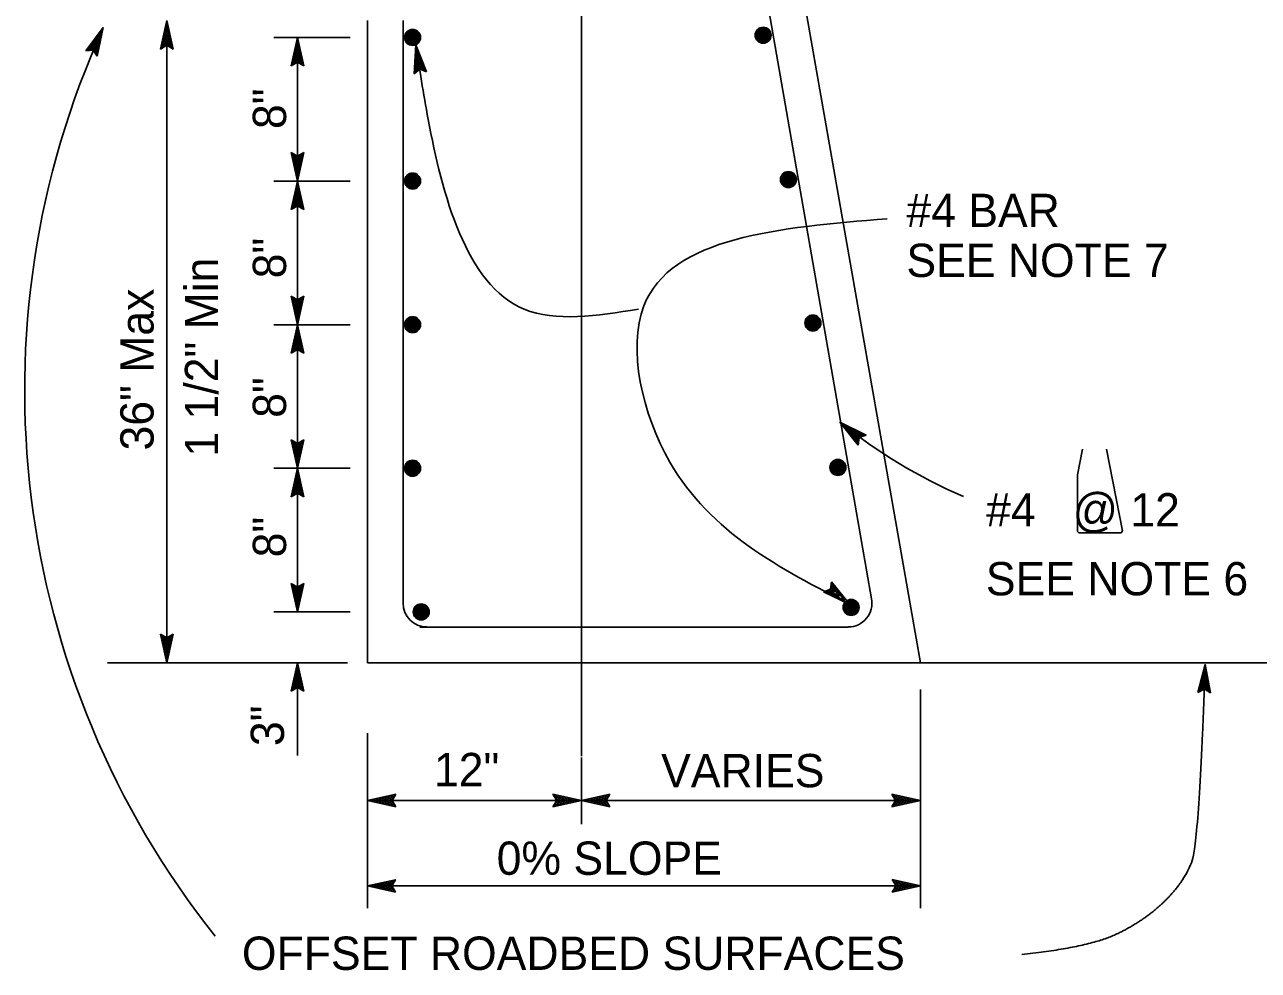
# Model space of a CAD drawing. Extents: x -894 to 866, y -476 to 714.
# Drawn here: x -442.1 to -182.8, y -254.4 to -55.6 of the extents above; entities that cross this region are included whole.
import ezdxf

# ---------------------------------------------------------------- set-up
doc = ezdxf.new("R2010")
doc.units = 0
for name, color, linetype in [('56 Stage 3 Anno', 7, 'Continuous'), ('57 Undefined', 7, 'Continuous'), ('60 Nongeo Data', 7, 'Continuous')]:
    doc.layers.add(name, color=color, linetype=linetype)

msp = doc.modelspace()

# ---------------------------------------------------------------- linework, layer by layer
at = {"layer": '56 Stage 3 Anno'}
for p, q in [((-429.29, -61.08), (-425.59, -56.17)), ((-425.59, -56.17), (-426.86, -62.18)), ((-425.59, -56.17), (-425.59, -56.17)), ((-413.56, -60.7), (-412.22, -54.7)), ((-413.21, -60.48), (-412.22, -56.08)), ((-412.22, -189.7), (-412.22, -54.7)), ((-412.22, -54.7), (-410.89, -60.7)), ((-412.22, -56.09), (-411.25, -60.46)), ((-428.88, -61.03), (-426.16, -57.43)), ((-428.45, -60.96), (-426.73, -58.69)), ((-426.73, -58.69), (-427.33, -61.52)), ((-426.16, -57.44), (-427.09, -61.82)), ((-412.85, -60.25), (-412.23, -57.46)), ((-412.5, -60.07), (-412.23, -58.84)), ((-412.23, -57.46), (-411.6, -60.28)), ((-412.23, -58.84), (-411.96, -60.05)), ((-373.71, -58.25), (-389.76, -58.25)), ((-386.12, -64.25), (-384.78, -58.25)), ((-385.76, -64.04), (-384.78, -59.63)), ((-384.78, -58.25), (-384.78, -88.45)), ((-384.78, -58.25), (-384.78, -58.25)), ((-384.78, -58.25), (-383.45, -64.25)), ((-384.78, -59.64), (-383.81, -64.02)), ((-427.74, -60.91), (-429.29, -61.08)), ((-429.29, -61.08), (-429.29, -61.08)), ((-428.06, -60.95), (-427.3, -59.94)), ((-426.86, -62.18), (-427.74, -60.91)), ((-427.3, -59.94), (-427.56, -61.15)), ((-426.86, -62.18), (-426.86, -62.18)), ((-412.22, -59.9), (-413.56, -60.7)), ((-413.56, -60.7), (-413.56, -60.7)), ((-410.89, -60.7), (-412.22, -59.9)), ((-410.89, -60.7), (-410.89, -60.7)), ((-385.4, -63.8), (-384.78, -61.02)), ((-384.78, -61.02), (-384.16, -63.84)), ((-360.27, -65.93), (-359.9, -59.79)), ((-359.95, -65.65), (-359.68, -61.15)), ((-359.9, -59.79), (-359.9, -59.79)), ((-359.9, -59.79), (-357.63, -65.5)), ((-359.67, -61.16), (-358.02, -65.33)), ((-384.78, -63.45), (-386.12, -64.25)), ((-386.12, -64.25), (-386.12, -64.25)), ((-385.06, -63.63), (-384.78, -62.4)), ((-384.78, -62.4), (-384.51, -63.61)), ((-383.45, -64.25), (-384.78, -63.45)), ((-383.45, -64.25), (-383.45, -64.25)), ((-359.63, -65.37), (-359.46, -62.52)), ((-359.46, -62.52), (-358.39, -65.21)), ((-359.32, -65.14), (-359.24, -63.88)), ((-359.24, -63.88), (-358.79, -65.03)), ((-359.07, -64.92), (-360.27, -65.93)), ((-360.27, -65.93), (-360.27, -65.93)), ((-357.63, -65.5), (-359.07, -64.92)), ((-357.63, -65.5), (-357.63, -65.5)), ((-384.78, -88.45), (-386.11, -82.45)), ((-386.11, -82.45), (-386.11, -82.45)), ((-386.11, -82.45), (-384.78, -83.25)), ((-384.78, -87.05), (-385.75, -82.68)), ((-384.78, -85.68), (-385.4, -82.86)), ((-384.78, -83.25), (-383.44, -82.45)), ((-383.44, -82.45), (-384.78, -88.45)), ((-383.8, -82.66), (-384.78, -87.07)), ((-384.15, -82.9), (-384.78, -85.68)), ((-383.44, -82.45), (-383.44, -82.45)), ((-384.78, -84.3), (-385.04, -83.09)), ((-384.5, -83.07), (-384.78, -84.3)), ((-373.71, -88.45), (-389.76, -88.45)), ((-386.12, -94.45), (-384.78, -88.45)), ((-385.76, -94.23), (-384.78, -89.83)), ((-384.78, -88.45), (-384.78, -118.64)), ((-384.78, -88.45), (-384.78, -88.45)), ((-384.78, -88.45), (-384.78, -88.45)), ((-384.78, -88.45), (-383.45, -94.45)), ((-384.78, -89.84), (-383.81, -94.21)), ((-385.4, -94), (-384.78, -91.21)), ((-385.06, -93.82), (-384.78, -92.59)), ((-384.78, -91.21), (-384.16, -94.03)), ((-384.78, -92.59), (-384.51, -93.8)), ((-384.78, -93.65), (-386.12, -94.45)), ((-386.12, -94.45), (-386.12, -94.45)), ((-383.45, -94.45), (-384.78, -93.65)), ((-383.45, -94.45), (-383.45, -94.45)), ((-384.78, -118.64), (-386.11, -112.64)), ((-386.11, -112.64), (-386.11, -112.64)), ((-386.11, -112.64), (-384.78, -113.44)), ((-384.78, -117.25), (-385.75, -112.87)), ((-384.78, -115.88), (-385.4, -113.05)), ((-384.78, -114.49), (-385.04, -113.29)), ((-384.78, -113.44), (-383.44, -112.64)), ((-383.44, -112.64), (-384.78, -118.64)), ((-383.8, -112.85), (-384.78, -117.26)), ((-384.15, -113.09), (-384.78, -115.88)), ((-384.5, -113.26), (-384.78, -114.49)), ((-383.44, -112.64), (-383.44, -112.64)), ((-373.71, -118.64), (-389.76, -118.64)), ((-386.12, -124.64), (-384.78, -118.64)), ((-384.78, -118.64), (-384.78, -148.83)), ((-384.78, -118.64), (-384.78, -118.64)), ((-384.78, -118.64), (-384.78, -118.64)), ((-384.78, -118.64), (-383.45, -124.64)), ((-385.76, -124.42), (-384.78, -120.02)), ((-385.4, -124.19), (-384.78, -121.4)), ((-384.78, -120.03), (-383.81, -124.4)), ((-384.78, -121.4), (-384.16, -124.23)), ((-384.78, -123.84), (-386.12, -124.64)), ((-385.06, -124.01), (-384.78, -122.78)), ((-384.78, -122.78), (-384.51, -123.99)), ((-383.45, -124.64), (-384.78, -123.84)), ((-386.12, -124.64), (-386.12, -124.64)), ((-383.45, -124.64), (-383.45, -124.64)), ((-266.89, -143.94), (-270.74, -139.15)), ((-270.74, -139.15), (-270.74, -139.15)), ((-270.74, -139.15), (-265.22, -141.85)), ((-266.84, -143.53), (-269.66, -140.01)), ((-269.65, -140.01), (-265.63, -141.99)), ((-266.79, -143.1), (-268.58, -140.87)), ((-268.58, -140.87), (-265.98, -142.15)), ((-266.72, -142.72), (-267.5, -141.74)), ((-267.5, -141.74), (-266.39, -142.28)), ((-266.68, -142.39), (-266.89, -143.94)), ((-265.22, -141.85), (-266.68, -142.39)), ((-265.22, -141.85), (-265.22, -141.85)), ((-384.78, -148.83), (-386.11, -142.83)), ((-386.11, -142.83), (-386.11, -142.83)), ((-386.11, -142.83), (-384.78, -143.63)), ((-384.78, -147.44), (-385.75, -143.07)), ((-384.78, -146.07), (-385.4, -143.24)), ((-384.78, -144.69), (-385.04, -143.48)), ((-384.78, -143.63), (-383.44, -142.83)), ((-383.44, -142.83), (-384.78, -148.83)), ((-383.8, -143.05), (-384.78, -147.45)), ((-384.15, -143.28), (-384.78, -146.07)), ((-384.5, -143.46), (-384.78, -144.69)), ((-383.44, -142.83), (-383.44, -142.83)), ((-266.89, -143.94), (-266.89, -143.94)), ((-373.71, -148.83), (-389.76, -148.83)), ((-386.12, -154.83), (-384.78, -148.83)), ((-385.76, -154.61), (-384.78, -150.21)), ((-384.78, -148.83), (-384.78, -179.02)), ((-384.78, -148.83), (-384.78, -148.83)), ((-384.78, -148.83), (-384.78, -148.83)), ((-384.78, -148.83), (-383.45, -154.83)), ((-384.78, -150.22), (-383.81, -154.6)), ((-385.4, -154.38), (-384.78, -151.59)), ((-385.06, -154.2), (-384.78, -152.98)), ((-384.78, -151.59), (-384.16, -154.42)), ((-384.78, -152.98), (-384.51, -154.18)), ((-384.78, -154.03), (-386.12, -154.83)), ((-386.12, -154.83), (-386.12, -154.83)), ((-383.45, -154.83), (-384.78, -154.03)), ((-383.45, -154.83), (-383.45, -154.83)), ((-384.78, -179.02), (-386.11, -173.02)), ((-386.11, -173.02), (-386.11, -173.02)), ((-386.11, -173.02), (-384.78, -173.82)), ((-384.78, -177.63), (-385.75, -173.26)), ((-384.78, -176.26), (-385.4, -173.44)), ((-384.78, -174.88), (-385.04, -173.67)), ((-384.78, -173.82), (-383.44, -173.02)), ((-383.44, -173.02), (-384.78, -179.02)), ((-383.8, -173.24), (-384.78, -177.64)), ((-384.15, -173.47), (-384.78, -176.26)), ((-384.5, -173.65), (-384.78, -174.88)), ((-383.44, -173.02), (-383.44, -173.02)), ((-272.71, -174.23), (-272.51, -172.68)), ((-272.6, -173.53), (-270.8, -175.74)), ((-272.56, -173.1), (-269.71, -176.6)), ((-272.51, -172.68), (-272.51, -172.68)), ((-272.51, -172.68), (-268.63, -177.46)), ((-274.16, -174.78), (-272.71, -174.23)), ((-268.63, -177.46), (-274.16, -174.78)), ((-274.16, -174.78), (-274.16, -174.78)), ((-269.72, -176.6), (-273.75, -174.64)), ((-270.8, -175.74), (-273.4, -174.48)), ((-271.88, -174.88), (-272.99, -174.34)), ((-272.67, -173.91), (-271.88, -174.88)), ((-268.63, -177.46), (-268.63, -177.46)), ((-373.71, -179.02), (-389.76, -179.02)), ((-384.78, -179.02), (-384.78, -179.02)), ((-412.22, -189.7), (-413.55, -183.7)), ((-413.55, -183.7), (-413.55, -183.7)), ((-413.55, -183.7), (-412.22, -184.5)), ((-412.23, -188.3), (-413.19, -183.93)), ((-412.22, -186.93), (-412.85, -184.11)), ((-412.22, -184.5), (-410.88, -183.7)), ((-410.88, -183.7), (-412.22, -189.7)), ((-411.24, -183.91), (-412.22, -188.32)), ((-410.88, -183.7), (-410.88, -183.7)), ((-412.22, -185.55), (-412.49, -184.34)), ((-411.6, -184.15), (-412.22, -186.93)), ((-411.95, -184.32), (-412.22, -185.55)), ((-374.27, -189.7), (-424.72, -189.7)), ((-412.22, -189.7), (-412.22, -189.7)), ((-386.12, -195.7), (-384.78, -189.7)), ((-385.76, -195.48), (-384.78, -191.08)), ((-384.78, -189.7), (-384.78, -209.22)), ((-384.78, -189.7), (-384.78, -189.7)), ((-384.78, -189.7), (-383.45, -195.7)), ((-384.78, -191.09), (-383.81, -195.46)), ((-385.4, -195.25), (-384.78, -192.46)), ((-385.06, -195.07), (-384.78, -193.84)), ((-384.78, -192.46), (-384.16, -195.28)), ((-384.78, -193.84), (-384.51, -195.05)), ((-384.78, -194.9), (-386.12, -195.7)), ((-386.12, -195.7), (-386.12, -195.7)), ((-383.45, -195.7), (-384.78, -194.9)), ((-383.45, -195.7), (-383.45, -195.7)), ((-253.82, -195.3), (-253.82, -241.28)), ((-370.07, -204.5), (-370.07, -241.28)), ((-325.07, -209.61), (-325.07, -223.66)), ((-370.07, -218.66), (-364.07, -217.33)), ((-368.68, -218.66), (-364.3, -217.69)), ((-364.07, -217.33), (-364.87, -218.66)), ((-364.07, -217.33), (-364.07, -217.33)), ((-330.27, -218.66), (-331.07, -217.32)), ((-331.07, -217.32), (-331.07, -217.32)), ((-331.07, -217.32), (-325.07, -218.66)), ((-330.85, -217.68), (-326.45, -218.66)), ((-325.07, -218.66), (-319.07, -217.33)), ((-323.68, -218.66), (-319.3, -217.69)), ((-319.07, -217.33), (-319.87, -218.66)), ((-319.07, -217.33), (-319.07, -217.33)), ((-259.02, -218.66), (-259.82, -217.32)), ((-259.82, -217.32), (-259.82, -217.32)), ((-259.82, -217.32), (-253.82, -218.66)), ((-259.6, -217.68), (-255.2, -218.66)), ((-325.07, -218.66), (-370.07, -218.66)), ((-364.07, -220), (-370.07, -218.66)), ((-370.07, -218.66), (-370.07, -218.66)), ((-364.29, -219.64), (-368.69, -218.66)), ((-367.31, -218.66), (-364.48, -218.04)), ((-364.52, -219.28), (-367.31, -218.66)), ((-365.92, -218.66), (-364.72, -218.4)), ((-364.7, -218.94), (-365.92, -218.66)), ((-364.87, -218.66), (-364.07, -220)), ((-364.07, -220), (-364.07, -220)), ((-325.07, -218.66), (-331.07, -219.99)), ((-331.07, -219.99), (-330.27, -218.66)), ((-331.07, -219.99), (-331.07, -219.99)), ((-326.46, -218.66), (-330.83, -219.63)), ((-327.83, -218.66), (-330.66, -219.28)), ((-330.62, -218.04), (-327.83, -218.66)), ((-330.44, -218.38), (-329.21, -218.66)), ((-329.21, -218.66), (-330.42, -218.92)), ((-253.82, -218.66), (-325.07, -218.66)), ((-319.07, -220), (-325.07, -218.66)), ((-325.07, -218.66), (-325.07, -218.66)), ((-325.07, -218.66), (-325.07, -218.66)), ((-319.29, -219.64), (-323.69, -218.66)), ((-322.31, -218.66), (-319.48, -218.04)), ((-319.52, -219.28), (-322.31, -218.66)), ((-320.92, -218.66), (-319.72, -218.4)), ((-319.7, -218.94), (-320.92, -218.66)), ((-319.87, -218.66), (-319.07, -220)), ((-319.07, -220), (-319.07, -220)), ((-253.82, -218.66), (-259.82, -219.99)), ((-259.82, -219.99), (-259.02, -218.66)), ((-259.82, -219.99), (-259.82, -219.99)), ((-255.21, -218.66), (-259.58, -219.63)), ((-256.58, -218.66), (-259.41, -219.28)), ((-259.37, -218.04), (-256.58, -218.66)), ((-259.19, -218.38), (-257.96, -218.66)), ((-257.96, -218.66), (-259.17, -218.92)), ((-253.82, -218.66), (-253.82, -218.66)), ((-253.82, -236.62), (-370.07, -236.62))]:
    msp.add_line(p, q, dxfattribs=at)
for points in [[(-195.46, -195.93), (-193.93, -190.08), (-192.83, -196.03), (-193.17, -195.81), (-193.97, -191.45), (-195.1, -195.74), (-194.75, -195.54), (-194.03, -192.8), (-193.51, -195.58), (-193.86, -195.36), (-194.08, -194.16), (-194.39, -195.35), (-194.11, -195.19), (-192.83, -196.03), (-194.11, -195.19)], [(-364.16, -237.94), (-370.07, -236.62), (-364.16, -235.31), (-364.37, -235.66), (-368.7, -236.62), (-364.37, -237.59), (-364.58, -237.24), (-367.35, -236.62), (-364.58, -236.01), (-364.79, -236.36), (-365.99, -236.62), (-364.79, -236.89), (-364.95, -236.62), (-364.16, -235.31), (-364.95, -236.62)], [(-259.72, -235.3), (-253.82, -236.62), (-259.72, -237.93), (-259.51, -237.58), (-255.19, -236.63), (-259.52, -235.65), (-259.31, -236), (-256.54, -236.62), (-259.3, -237.23), (-259.09, -236.88), (-257.9, -236.62), (-259.1, -236.35), (-258.94, -236.62), (-259.72, -237.93), (-258.94, -236.62)]]:
    msp.add_lwpolyline(points, close=True, dxfattribs=at)
for centre, radius, start, end in [((-257.75, -132.47), 184.36, 155.5532, 218.4862), ((-199.74, -50.31), 113.73, 231.3685, 246.6818)]:
    msp.add_arc(centre, radius, start, end, dxfattribs=at)
for points in [[(-313.1, -115.4), (-337.1, -115.4), (-357.29, -75.49), (-359.9, -59.79)], [(-260.8, -96.37), (-311.94, -114.71), (-306.46, -147.57), (-268.63, -177.46)]]:
    msp.add_spline(points, degree=3, dxfattribs=at)
msp.add_open_spline([(-232.5, -251.03), (-218.2, -249.54), (-206.14, -243.58), (-197.95, -235.24), (-195.27, -226.89), (-193.93, -190.08)], degree=2, dxfattribs=at)
at = {"layer": '57 Undefined'}
for p, q in [((-219.76, -144.81), (-220.8, -150.19)), ((-214.67, -144.81), (-211.33, -161.99)), ((-220.82, -150.18), (-220.82, -161.96)), ((-213.63, -150.18), (-213.6, -150.22)), ((-220.47, -162.42), (-211.74, -162.42)), ((-325.63, -218.66), (-324.34, -218.66))]:
    msp.add_line(p, q, dxfattribs=at)
for centre, start, end in [((-220.34, -161.94), 180, 270), ((-211.83, -161.94), 270, 10.9929)]:
    msp.add_arc(centre, 0.48, start, end, dxfattribs=at)
at = {"layer": '60 Nongeo Data'}
for p, q in [((-325.07, 123.88), (-325.07, -209.35)), ((-300.73, 77.53), (-253.82, -189.7)), ((-295.41, 3.33), (-264.08, -176.24)), ((-370.07, -54.7), (-370.07, -189.7)), ((-362.56, -54.7), (-362.56, -177.43)), ((-359.03, -182.2), (-268.99, -182.2)), ((-370.07, -189.7), (-166.16, -189.7))]:
    msp.add_line(p, q, dxfattribs=at)
for centre, radius in [((-360.57, -58.25), 1.68), ((-360.57, -58.25), 1.55), ((-360.57, -58.25), 1.41), ((-360.57, -58.25), 1.28), ((-286.88, -57.79), 1.68), ((-286.88, -57.79), 1.55), ((-286.88, -57.79), 1.41), ((-286.88, -57.79), 1.28), ((-286.88, -57.79), 1.14), ((-286.88, -57.79), 1.01), ((-286.88, -57.79), 0.874), ((-286.88, -57.79), 0.739), ((-360.57, -58.25), 1.14), ((-360.57, -58.25), 1.01), ((-360.57, -58.25), 0.874), ((-360.57, -58.25), 0.739), ((-360.57, -58.25), 0.605), ((-360.57, -58.25), 0.47), ((-360.57, -58.25), 0.336), ((-360.57, -58.25), 0.202), ((-360.57, -58.25), 0.0672), ((-286.88, -57.79), 0.605), ((-286.88, -57.79), 0.47), ((-286.88, -57.79), 0.336), ((-286.88, -57.79), 0.202), ((-286.88, -57.79), 0.0672), ((-360.57, -88.44), 1.68), ((-360.57, -88.44), 1.55), ((-360.57, -88.44), 1.41), ((-360.57, -88.44), 1.28), ((-360.57, -88.44), 1.14), ((-360.57, -88.44), 1.01), ((-360.57, -88.44), 0.874), ((-360.57, -88.44), 0.739), ((-360.57, -88.44), 0.605), ((-360.57, -88.44), 0.47), ((-360.57, -88.44), 0.336), ((-281.57, -88.14), 1.68), ((-281.57, -88.14), 1.55), ((-281.57, -88.14), 1.41), ((-281.57, -88.14), 1.28), ((-281.57, -88.14), 1.14), ((-281.57, -88.14), 1.01), ((-281.57, -88.14), 0.874), ((-281.57, -88.14), 0.739), ((-281.57, -88.14), 0.605), ((-281.57, -88.14), 0.47), ((-281.57, -88.14), 0.336), ((-281.57, -88.14), 0.202), ((-281.57, -88.14), 0.0672), ((-360.57, -88.44), 0.202), ((-360.57, -88.44), 0.0672), ((-276.42, -118.29), 1.68), ((-360.57, -118.64), 1.68), ((-360.57, -118.64), 1.55), ((-360.57, -118.64), 1.41), ((-360.57, -118.64), 1.28), ((-360.57, -118.64), 1.14), ((-360.57, -118.64), 1.01), ((-360.57, -118.64), 0.874), ((-360.57, -118.64), 0.739), ((-360.57, -118.64), 0.605), ((-360.57, -118.64), 0.47), ((-360.57, -118.64), 0.336), ((-360.57, -118.64), 0.202), ((-360.57, -118.64), 0.0672), ((-276.42, -118.29), 1.55), ((-276.42, -118.29), 1.41), ((-276.42, -118.29), 1.28), ((-276.42, -118.29), 1.14), ((-276.42, -118.29), 1.01), ((-276.42, -118.29), 0.874), ((-276.42, -118.29), 0.739), ((-276.42, -118.29), 0.605), ((-276.42, -118.29), 0.47), ((-276.42, -118.29), 0.336), ((-276.42, -118.29), 0.202), ((-276.42, -118.29), 0.0672), ((-360.57, -148.83), 1.68), ((-360.57, -148.83), 1.55), ((-360.57, -148.83), 1.41), ((-360.57, -148.83), 1.28), ((-360.57, -148.83), 1.14), ((-360.57, -148.83), 1.01), ((-271.17, -148.65), 1.68), ((-271.17, -148.65), 1.55), ((-271.17, -148.65), 1.41), ((-271.17, -148.65), 1.28), ((-271.17, -148.65), 1.14), ((-271.17, -148.65), 1.01), ((-271.17, -148.65), 0.874), ((-360.57, -148.83), 0.874), ((-360.57, -148.83), 0.739), ((-360.57, -148.83), 0.605), ((-360.57, -148.83), 0.47), ((-360.57, -148.83), 0.336), ((-360.57, -148.83), 0.202), ((-360.57, -148.83), 0.0672), ((-271.17, -148.65), 0.739), ((-271.17, -148.65), 0.605), ((-271.17, -148.65), 0.47), ((-271.17, -148.65), 0.336), ((-271.17, -148.65), 0.202), ((-271.17, -148.65), 0.0672), ((-358.76, -179.02), 1.68), ((-358.76, -179.02), 1.55), ((-358.76, -179.02), 1.41), ((-358.76, -179.02), 1.28), ((-358.76, -179.02), 1.14), ((-358.76, -179.02), 1.01), ((-358.76, -179.02), 0.874), ((-358.76, -179.02), 0.739), ((-358.76, -179.02), 0.605), ((-358.76, -179.02), 0.47), ((-358.76, -179.02), 0.336), ((-358.76, -179.02), 0.202), ((-268.38, -178.08), 1.68), ((-268.38, -178.08), 1.55), ((-268.38, -178.08), 1.41), ((-268.38, -178.08), 1.28), ((-268.38, -178.08), 1.14), ((-268.38, -178.08), 1.01), ((-268.38, -178.08), 0.874), ((-268.38, -178.08), 0.739), ((-268.38, -178.08), 0.605), ((-268.38, -178.08), 0.47), ((-268.38, -178.08), 0.336), ((-268.38, -178.08), 0.202), ((-268.38, -178.08), 0.0672), ((-358.76, -179.02), 0.0672)]:
    msp.add_circle(centre, radius, dxfattribs=at)
for centre, start, end in [((-268.99, -177.19), 270, 10.9929), ((-357.57, -177.19), 180, 270)]:
    msp.add_arc(centre, 5, start, end, dxfattribs=at)

# ---------------------------------------------------------------- texts
at = {"layer": '57 Undefined'}
for s, p in [('8"', (-387.16, -77.51)), ('8"', (-387.16, -108.9)), ('1 1/2" Min', (-401.44, -146.37)), ('36" Max', (-415.01, -145.09)), ('8"', (-387.16, -138.22)), ('8"', (-387.16, -167.55)), ('3"', (-387.6, -207.22))]:
    msp.add_text(s, height=7, rotation=90, dxfattribs=at).set_placement(p)
for s, p in [('#4 BAR', (-256.76, -98.12)), ('SEE NOTE 7', (-256.76, -108.62)), ('#4   @ 12', (-240, -161.06)), ('SEE NOTE 6', (-240.05, -175.54)), ('12"', (-356.07, -215.66)), ('VARIES', (-308.32, -215.88)), ('0% SLOPE', (-342.88, -234.29)), ('OFFSET ROADBED SURFACES', (-396.45, -254.27))]:
    msp.add_text(s, height=7, dxfattribs=at).set_placement(p)

doc.saveas('drawing.dxf')
